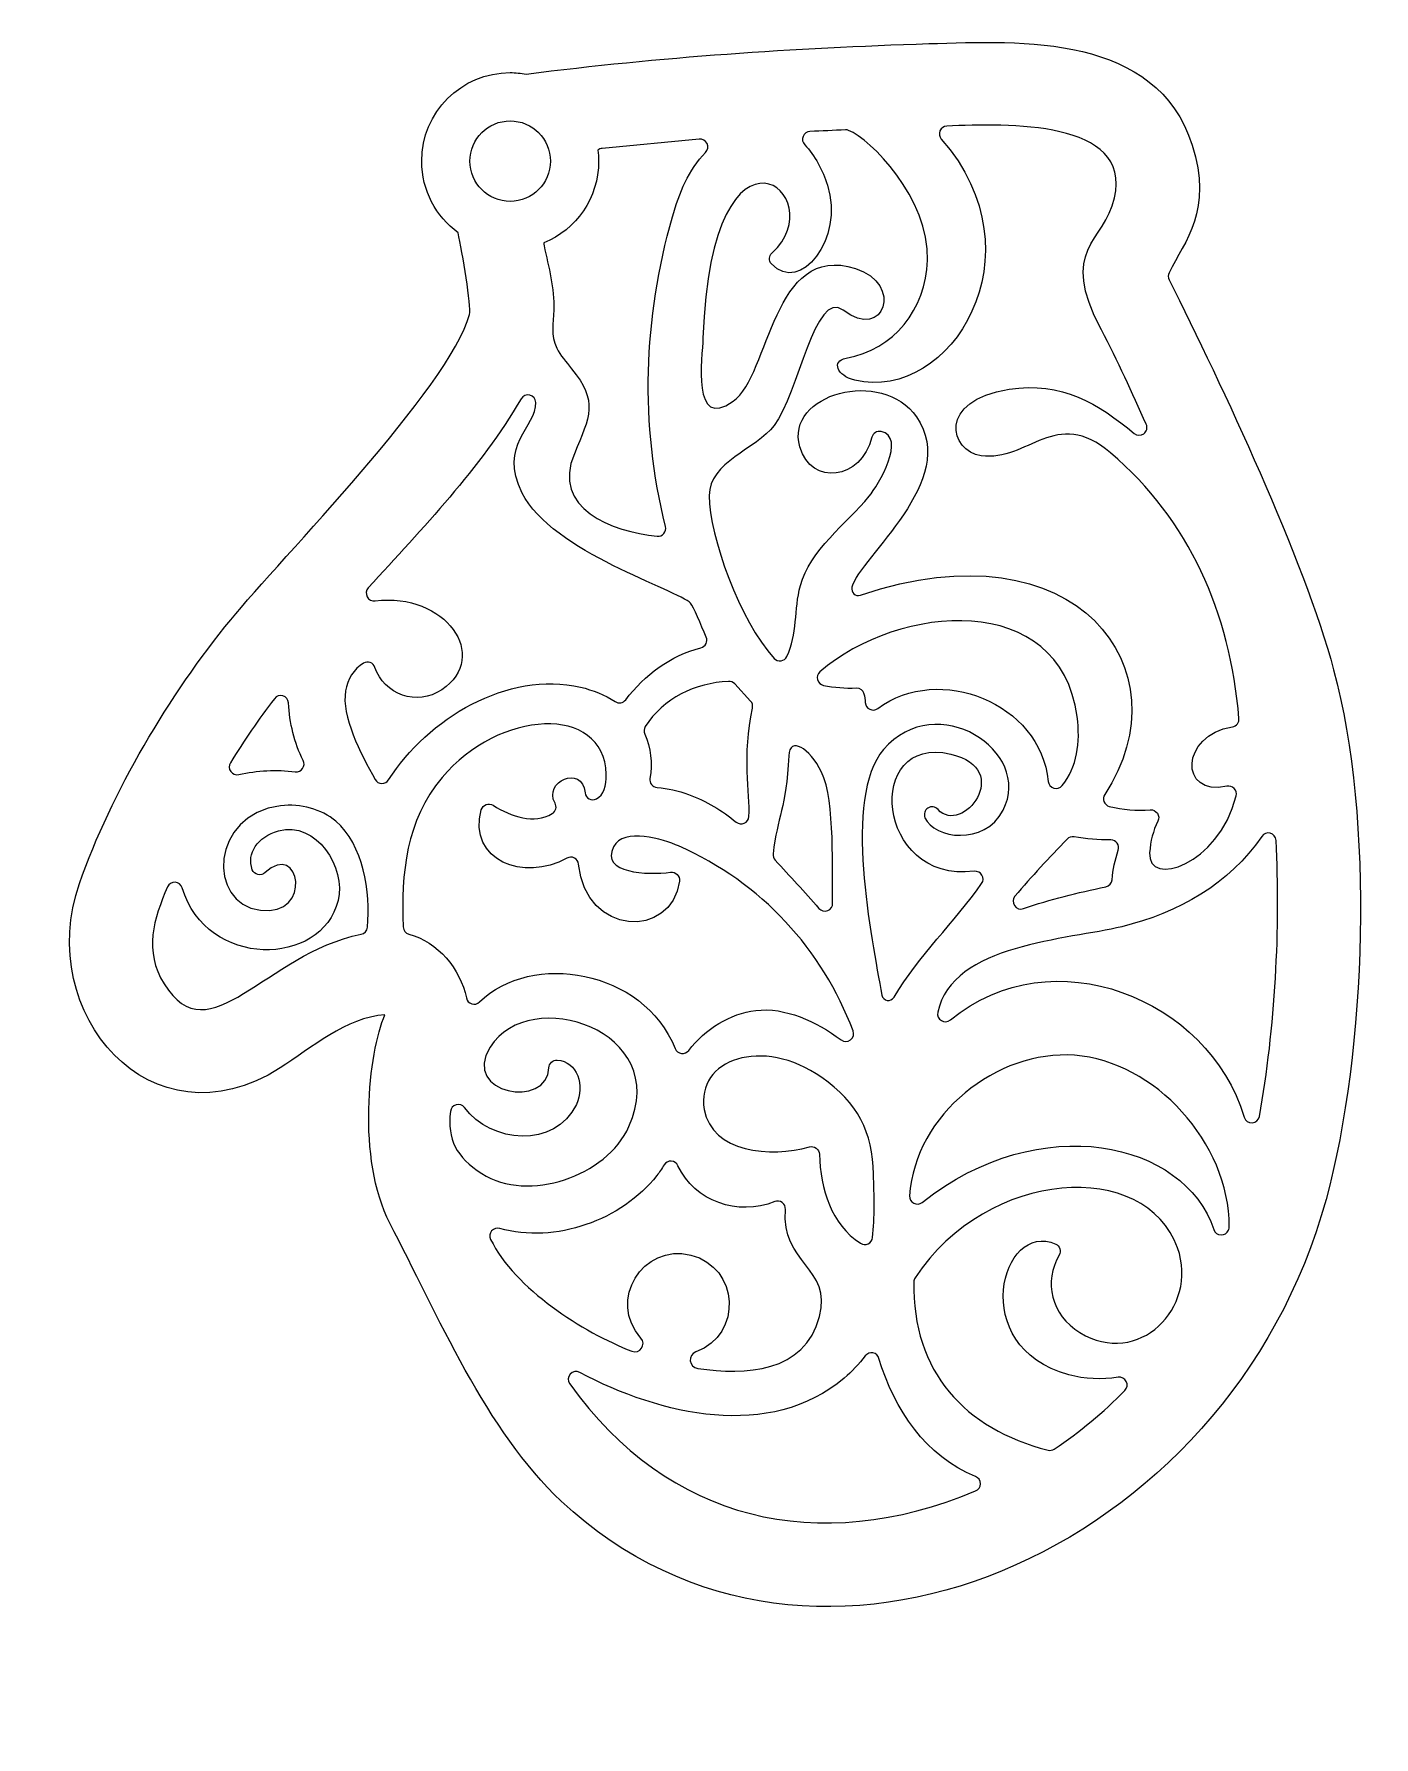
# Model space of a CAD drawing. Header units: centimetres. Extents: x 1 to 127, y -92 to 6.
# Drawn here: x 95.57 to 104.14, y -20.46 to -9.57 of the extents above; entities that cross this region are included whole.
import ezdxf

# ---------------------------------------------------------------- set-up
doc = ezdxf.new("R2010")
doc.units = ezdxf.units.CM
doc.header["$MEASUREMENT"] = 0
doc.layers.add('layer 1', color=7, linetype='Continuous')

msp = doc.modelspace()

# ---------------------------------------------------------------- linework, layer by layer
at = {"layer": 'layer 1', "color": 250}
for points, knots in [([(97.84544, -17.17478), (98.14528, -17.75282), (98.46642, -18.50717), (98.94027, -18.95082), (98.94027, -18.95082), (100.55085, -20.45871), (103.21865, -19.27535), (103.83164, -17.02261), (103.83164, -17.02261), (104.09184, -16.06637), (104.13817, -14.59029), (103.88041, -13.63626), (103.88041, -13.63626), (103.68762, -12.92273), (103.16872, -11.82412), (102.82778, -11.14355), (102.82778, -11.14355), (102.82049, -11.12901), (102.82049, -11.11338), (102.82774, -11.09883), (102.82774, -11.09883), (102.93029, -10.89332), (103.10824, -10.69812), (102.97595, -10.2829), (102.97595, -10.2829), (102.74965, -9.57257), (101.89118, -9.61445), (101.29102, -9.63373), (101.29102, -9.63373), (100.42839, -9.66144), (99.57236, -9.71878), (98.71685, -9.82842), (98.71685, -9.82842), (98.68365, -9.82236), (98.64945, -9.81917), (98.6145, -9.81917), (98.6145, -9.81917), (98.302, -9.81917), (98.04866, -10.0725), (98.04866, -10.38501), (98.04866, -10.38501), (98.04866, -10.57308), (98.14044, -10.73969), (98.28162, -10.84257), (98.28162, -10.84257), (98.30872, -10.96619), (98.3679, -11.31537), (98.3546, -11.36446), (98.3546, -11.36446), (98.22714, -11.83485), (97.14543, -12.92633), (96.82769, -13.31662), (96.82769, -13.31662), (96.43323, -13.80113), (96.0663, -14.41352), (95.86022, -15.00226), (95.86022, -15.00226), (95.56979, -15.83192), (96.31915, -16.70575), (97.14287, -16.18218), (97.14287, -16.18218), (97.3441, -16.05429), (97.56485, -15.85928), (97.81352, -15.84215), (97.81352, -15.84215), (97.71021, -16.08408), (97.63166, -16.76265), (97.84544, -17.17478)], [0, 0, 0, 0, 0.05555556, 0.05555556, 0.05555556, 0.05555556, 0.11111111, 0.11111111, 0.11111111, 0.11111111, 0.16666667, 0.16666667, 0.16666667, 0.16666667, 0.22222222, 0.22222222, 0.22222222, 0.22222222, 0.27777778, 0.27777778, 0.27777778, 0.27777778, 0.33333333, 0.33333333, 0.33333333, 0.33333333, 0.38888889, 0.38888889, 0.38888889, 0.38888889, 0.44444444, 0.44444444, 0.44444444, 0.44444444, 0.5, 0.5, 0.5, 0.5, 0.55555556, 0.55555556, 0.55555556, 0.55555556, 0.61111111, 0.61111111, 0.61111111, 0.61111111, 0.66666667, 0.66666667, 0.66666667, 0.66666667, 0.72222222, 0.72222222, 0.72222222, 0.72222222, 0.77777778, 0.77777778, 0.77777778, 0.77777778, 0.83333333, 0.83333333, 0.83333333, 0.83333333, 0.88888889, 0.88888889, 0.88888889, 0.88888889, 1, 1, 1, 1]), ([(100.79992, -13.10951), (100.84741, -12.91384), (101.49512, -12.42963), (101.21272, -12.02019), (101.21272, -12.02019), (100.99348, -11.70232), (100.36993, -11.87328), (100.46683, -12.21144), (100.46683, -12.21144), (100.5394, -12.4647), (100.85889, -12.4237), (100.92808, -12.15024), (100.92808, -12.15024), (100.93459, -12.12445), (100.96011, -12.10829), (100.98621, -12.11343), (100.98621, -12.11343), (101.15131, -12.14594), (100.96773, -12.45805), (100.90992, -12.5275), (100.90992, -12.5275), (100.76444, -12.7023), (100.52972, -12.87402), (100.47006, -13.09886), (100.47006, -13.09886), (100.42906, -13.25332), (100.45306, -13.40967), (100.38396, -13.55128), (100.38396, -13.55128), (100.37652, -13.56654), (100.36322, -13.57629), (100.34643, -13.5788), (100.34643, -13.5788), (100.32963, -13.58133), (100.31406, -13.5759), (100.30247, -13.5635), (100.30247, -13.5635), (100.07982, -13.32514), (99.88885, -12.78372), (99.88736, -12.52322), (99.88736, -12.52322), (99.88615, -12.30875), (100.18766, -12.2258), (100.30277, -12.07567), (100.30277, -12.07567), (100.45856, -11.87249), (100.56091, -11.20047), (100.74389, -11.33825), (100.74389, -11.33825), (101.00965, -11.53835), (101.13059, -11.169), (100.82198, -11.07119), (100.82198, -11.07119), (100.28945, -10.90239), (100.27944, -11.74937), (100.0407, -11.92011), (100.0407, -11.92011), (99.77216, -12.11215), (99.84312, -11.63845), (99.84732, -11.51678), (99.84732, -11.51678), (99.90075, -9.96814), (100.69496, -10.60611), (100.28935, -10.97112), (100.28935, -10.97112), (100.26841, -10.98995), (100.26697, -11.02188), (100.28622, -11.04246), (100.28622, -11.04246), (100.46944, -11.23845), (100.75077, -10.88279), (100.64392, -10.53894), (100.64392, -10.53894), (100.61423, -10.44338), (100.56394, -10.34994), (100.49782, -10.27995), (100.49782, -10.27995), (100.48409, -10.26543), (100.48031, -10.2455), (100.48776, -10.22696), (100.48776, -10.22696), (100.49521, -10.20844), (100.51173, -10.19665), (100.53168, -10.19566), (100.53168, -10.19566), (100.60743, -10.1919), (100.68322, -10.18842), (100.75901, -10.18518), (100.75901, -10.18518), (100.7659, -10.18489), (100.77185, -10.18581), (100.77832, -10.18817), (100.77832, -10.18817), (100.91666, -10.23881), (101.29623, -10.62499), (101.28278, -11.01859), (101.28278, -11.01859), (101.27199, -11.33443), (101.06787, -11.58918), (100.76271, -11.64438), (100.76271, -11.64438), (100.66861, -11.66141), (100.70239, -11.75779), (100.81765, -11.7852), (100.81765, -11.7852), (101.43249, -11.93146), (102.01827, -10.97809), (101.37132, -10.244), (101.37132, -10.244), (101.35826, -10.2292), (101.35504, -10.20946), (101.36277, -10.19132), (101.36277, -10.19132), (101.37051, -10.17319), (101.3869, -10.16184), (101.40659, -10.16098), (101.40659, -10.16098), (101.79139, -10.14426), (102.59271, -10.11989), (102.47911, -10.61966), (102.47911, -10.61966), (102.41304, -10.91029), (102.11877, -10.93863), (102.3951, -11.46358), (102.3951, -11.46358), (102.50068, -11.66419), (102.59261, -11.8654), (102.6821, -12.0674), (102.6821, -12.0674), (102.69164, -12.08895), (102.68525, -12.1135), (102.6664, -12.12766), (102.6664, -12.12766), (102.64755, -12.14181), (102.62218, -12.1411), (102.60416, -12.12591), (102.60416, -12.12591), (102.37895, -11.93622), (102.13974, -11.79185), (101.80524, -11.84328), (101.80524, -11.84328), (101.34165, -11.91455), (101.42582, -12.24006), (101.62738, -12.26836), (101.62738, -12.26836), (101.9238, -12.30998), (102.10239, -11.95102), (102.45377, -12.24958), (102.45377, -12.24958), (102.95887, -12.6787), (103.21679, -13.26894), (103.27502, -13.94719), (103.27502, -13.94719), (103.27726, -13.97332), (103.25908, -13.99661), (103.23319, -14.00081), (103.23319, -14.00081), (102.89851, -14.05522), (102.89033, -14.44839), (103.19738, -14.3812), (103.19738, -14.3812), (103.21475, -14.37739), (103.23151, -14.3824), (103.24392, -14.39514), (103.24392, -14.39514), (103.25631, -14.40786), (103.26092, -14.42472), (103.25667, -14.44197), (103.25667, -14.44197), (103.14625, -14.89155), (102.68877, -15.02767), (102.70368, -14.80626), (102.70368, -14.80626), (102.70871, -14.73141), (102.72551, -14.66633), (102.75645, -14.60461), (102.75645, -14.60461), (102.76477, -14.58802), (102.76358, -14.56961), (102.75322, -14.55423), (102.75322, -14.55423), (102.74284, -14.53885), (102.72622, -14.53085), (102.70773, -14.53234), (102.70773, -14.53234), (102.61886, -14.5395), (102.53358, -14.53208), (102.44592, -14.50966), (102.44592, -14.50966), (102.42977, -14.50554), (102.41771, -14.49482), (102.41168, -14.47929), (102.41168, -14.47929), (102.40566, -14.46373), (102.40737, -14.4477), (102.41653, -14.43376), (102.41653, -14.43376), (102.93929, -13.63752), (102.23884, -12.6913), (100.85443, -13.1595), (100.85443, -13.1595), (100.82292, -13.17016), (100.79202, -13.14184), (100.79992, -13.10951)], [0, 0, 0, 0, 0.01923077, 0.01923077, 0.01923077, 0.01923077, 0.03846154, 0.03846154, 0.03846154, 0.03846154, 0.05769231, 0.05769231, 0.05769231, 0.05769231, 0.07692308, 0.07692308, 0.07692308, 0.07692308, 0.09615385, 0.09615385, 0.09615385, 0.09615385, 0.11538462, 0.11538462, 0.11538462, 0.11538462, 0.13461538, 0.13461538, 0.13461538, 0.13461538, 0.15384615, 0.15384615, 0.15384615, 0.15384615, 0.17307692, 0.17307692, 0.17307692, 0.17307692, 0.19230769, 0.19230769, 0.19230769, 0.19230769, 0.21153846, 0.21153846, 0.21153846, 0.21153846, 0.23076923, 0.23076923, 0.23076923, 0.23076923, 0.25, 0.25, 0.25, 0.25, 0.26923077, 0.26923077, 0.26923077, 0.26923077, 0.28846154, 0.28846154, 0.28846154, 0.28846154, 0.30769231, 0.30769231, 0.30769231, 0.30769231, 0.32692308, 0.32692308, 0.32692308, 0.32692308, 0.34615385, 0.34615385, 0.34615385, 0.34615385, 0.36538462, 0.36538462, 0.36538462, 0.36538462, 0.38461538, 0.38461538, 0.38461538, 0.38461538, 0.40384615, 0.40384615, 0.40384615, 0.40384615, 0.42307692, 0.42307692, 0.42307692, 0.42307692, 0.44230769, 0.44230769, 0.44230769, 0.44230769, 0.46153846, 0.46153846, 0.46153846, 0.46153846, 0.48076923, 0.48076923, 0.48076923, 0.48076923, 0.5, 0.5, 0.5, 0.5, 0.51923077, 0.51923077, 0.51923077, 0.51923077, 0.53846154, 0.53846154, 0.53846154, 0.53846154, 0.55769231, 0.55769231, 0.55769231, 0.55769231, 0.57692308, 0.57692308, 0.57692308, 0.57692308, 0.59615385, 0.59615385, 0.59615385, 0.59615385, 0.61538462, 0.61538462, 0.61538462, 0.61538462, 0.63461538, 0.63461538, 0.63461538, 0.63461538, 0.65384615, 0.65384615, 0.65384615, 0.65384615, 0.67307692, 0.67307692, 0.67307692, 0.67307692, 0.69230769, 0.69230769, 0.69230769, 0.69230769, 0.71153846, 0.71153846, 0.71153846, 0.71153846, 0.73076923, 0.73076923, 0.73076923, 0.73076923, 0.75, 0.75, 0.75, 0.75, 0.76923077, 0.76923077, 0.76923077, 0.76923077, 0.78846154, 0.78846154, 0.78846154, 0.78846154, 0.80769231, 0.80769231, 0.80769231, 0.80769231, 0.82692308, 0.82692308, 0.82692308, 0.82692308, 0.84615385, 0.84615385, 0.84615385, 0.84615385, 0.86538462, 0.86538462, 0.86538462, 0.86538462, 0.88461538, 0.88461538, 0.88461538, 0.88461538, 0.90384615, 0.90384615, 0.90384615, 0.90384615, 0.92307692, 0.92307692, 0.92307692, 0.92307692, 0.94230769, 0.94230769, 0.94230769, 0.94230769, 0.96153846, 0.96153846, 0.96153846, 0.96153846, 1, 1, 1, 1]), ([(98.6145, -10.64261), (98.75677, -10.64261), (98.87211, -10.52728), (98.87211, -10.38501), (98.87211, -10.38501), (98.87211, -10.24274), (98.75677, -10.12741), (98.6145, -10.12741), (98.6145, -10.12741), (98.47223, -10.12741), (98.3569, -10.24274), (98.3569, -10.38501), (98.3569, -10.38501), (98.3569, -10.52728), (98.47223, -10.64261), (98.6145, -10.64261)], [0, 0, 0, 0, 0.2, 0.2, 0.2, 0.2, 0.4, 0.4, 0.4, 0.4, 0.6, 0.6, 0.6, 0.6, 1, 1, 1, 1]), ([(98.83073, -10.90802), (99.03595, -10.82309), (99.18034, -10.62093), (99.18034, -10.38501), (99.18034, -10.38501), (99.18034, -10.36118), (99.17886, -10.3377), (99.17599, -10.31463), (99.17599, -10.31463), (99.1834, -10.30858), (99.19262, -10.30459), (99.20282, -10.30362), (99.20282, -10.30362), (99.20282, -10.30362), (99.82341, -10.24444), (99.82341, -10.24444), (99.82341, -10.24444), (99.84472, -10.24241), (99.86408, -10.25338), (99.8733, -10.2727), (99.8733, -10.2727), (99.88251, -10.29203), (99.87884, -10.31398), (99.86384, -10.32926), (99.86384, -10.32926), (99.75547, -10.43962), (99.69592, -10.5873), (99.65193, -10.74141), (99.65193, -10.74141), (99.46646, -11.39127), (99.44376, -12.06676), (99.60808, -12.72058), (99.60808, -12.72058), (99.61217, -12.73684), (99.60844, -12.75265), (99.59751, -12.76537), (99.59751, -12.76537), (99.58658, -12.77808), (99.57152, -12.78415), (99.55483, -12.78255), (99.55483, -12.78255), (99.26368, -12.7547), (98.87668, -12.60503), (99.02499, -12.25513), (99.02499, -12.25513), (99.1258, -12.01724), (99.1778, -11.92201), (99.00754, -11.7119), (99.00754, -11.7119), (98.97212, -11.66824), (98.9358, -11.62828), (98.9127, -11.57995), (98.9127, -11.57995), (98.87217, -11.49529), (98.89109, -11.42469), (98.89419, -11.33634), (98.89419, -11.33634), (98.89897, -11.20077), (98.85977, -11.06248), (98.8313, -10.92577), (98.8313, -10.92577), (98.83004, -10.91975), (98.82989, -10.91376), (98.83073, -10.90802)], [0, 0, 0, 0, 0.05882353, 0.05882353, 0.05882353, 0.05882353, 0.11764706, 0.11764706, 0.11764706, 0.11764706, 0.17647059, 0.17647059, 0.17647059, 0.17647059, 0.23529412, 0.23529412, 0.23529412, 0.23529412, 0.29411765, 0.29411765, 0.29411765, 0.29411765, 0.35294118, 0.35294118, 0.35294118, 0.35294118, 0.41176471, 0.41176471, 0.41176471, 0.41176471, 0.47058824, 0.47058824, 0.47058824, 0.47058824, 0.52941176, 0.52941176, 0.52941176, 0.52941176, 0.58823529, 0.58823529, 0.58823529, 0.58823529, 0.64705882, 0.64705882, 0.64705882, 0.64705882, 0.70588235, 0.70588235, 0.70588235, 0.70588235, 0.76470588, 0.76470588, 0.76470588, 0.76470588, 0.82352941, 0.82352941, 0.82352941, 0.82352941, 0.88235294, 0.88235294, 0.88235294, 0.88235294, 1, 1, 1, 1]), ([(99.06455, -13.74773), (98.59933, -13.63865), (98.08505, -13.95009), (97.83717, -14.3404), (97.83717, -14.3404), (97.82748, -14.35565), (97.81175, -14.36405), (97.79369, -14.3636), (97.79369, -14.3636), (97.77564, -14.36313), (97.76035, -14.35396), (97.75145, -14.33825), (97.75145, -14.33825), (97.65693, -14.17136), (97.53444, -13.93064), (97.56182, -13.77177), (97.56182, -13.77177), (97.57423, -13.69976), (97.61508, -13.62993), (97.67671, -13.59383), (97.67671, -13.59383), (97.69016, -13.58595), (97.70496, -13.58469), (97.71956, -13.59016), (97.71956, -13.59016), (97.73416, -13.59565), (97.74447, -13.60635), (97.74941, -13.62113), (97.74941, -13.62113), (97.80715, -13.79376), (98.01827, -13.87192), (98.1767, -13.76478), (98.1767, -13.76478), (98.4917, -13.55174), (98.19811, -13.13816), (97.75074, -13.19603), (97.75074, -13.19603), (97.72956, -13.19878), (97.70986, -13.18853), (97.69998, -13.1696), (97.69998, -13.1696), (97.69011, -13.15067), (97.69294, -13.12869), (97.70726, -13.11288), (97.70726, -13.11288), (98.05564, -12.7285), (98.4211, -12.35298), (98.68495, -11.90372), (98.68495, -11.90372), (98.69641, -11.88422), (98.71855, -11.87499), (98.74047, -11.8806), (98.74047, -11.8806), (98.76237, -11.88621), (98.77738, -11.9049), (98.77808, -11.9275), (98.77808, -11.9275), (98.78294, -12.08448), (98.53727, -12.19768), (98.69173, -12.50698), (98.69173, -12.50698), (98.87933, -12.88262), (99.69255, -13.13054), (99.76862, -13.21125), (99.76862, -13.21125), (99.78736, -13.23113), (99.83473, -13.34995), (99.86798, -13.4277), (99.86798, -13.4277), (99.87392, -13.44161), (99.87353, -13.45595), (99.86683, -13.46952), (99.86683, -13.46952), (99.86012, -13.48309), (99.84896, -13.4921), (99.83429, -13.49583), (99.83429, -13.49583), (99.641, -13.54487), (99.47341, -13.66913), (99.3531, -13.82828), (99.3531, -13.82828), (99.33733, -13.84915), (99.30833, -13.85435), (99.28627, -13.84026), (99.28627, -13.84026), (99.21874, -13.79711), (99.1419, -13.76587), (99.06455, -13.74773)], [0, 0, 0, 0, 0.04347826, 0.04347826, 0.04347826, 0.04347826, 0.08695652, 0.08695652, 0.08695652, 0.08695652, 0.13043478, 0.13043478, 0.13043478, 0.13043478, 0.17391304, 0.17391304, 0.17391304, 0.17391304, 0.2173913, 0.2173913, 0.2173913, 0.2173913, 0.26086957, 0.26086957, 0.26086957, 0.26086957, 0.30434783, 0.30434783, 0.30434783, 0.30434783, 0.34782609, 0.34782609, 0.34782609, 0.34782609, 0.39130435, 0.39130435, 0.39130435, 0.39130435, 0.43478261, 0.43478261, 0.43478261, 0.43478261, 0.47826087, 0.47826087, 0.47826087, 0.47826087, 0.52173913, 0.52173913, 0.52173913, 0.52173913, 0.56521739, 0.56521739, 0.56521739, 0.56521739, 0.60869565, 0.60869565, 0.60869565, 0.60869565, 0.65217391, 0.65217391, 0.65217391, 0.65217391, 0.69565217, 0.69565217, 0.69565217, 0.69565217, 0.73913043, 0.73913043, 0.73913043, 0.73913043, 0.7826087, 0.7826087, 0.7826087, 0.7826087, 0.82608696, 0.82608696, 0.82608696, 0.82608696, 0.86956522, 0.86956522, 0.86956522, 0.86956522, 0.91304348, 0.91304348, 0.91304348, 0.91304348, 1, 1, 1, 1]), ([(102.05552, -14.34978), (102.00362, -13.84767), (101.35836, -13.59287), (100.9652, -13.88399), (100.9652, -13.88399), (100.94998, -13.89526), (100.93112, -13.89713), (100.914, -13.88901), (100.914, -13.88901), (100.8969, -13.88088), (100.8864, -13.86512), (100.8855, -13.84622), (100.8855, -13.84622), (100.8846, -13.82734), (100.88179, -13.80853), (100.87704, -13.79003), (100.87704, -13.79003), (100.87109, -13.76696), (100.85042, -13.75158), (100.82662, -13.75253), (100.82662, -13.75253), (100.75769, -13.75526), (100.68658, -13.75032), (100.61809, -13.73603), (100.61809, -13.73603), (100.599, -13.73204), (100.58477, -13.71846), (100.57989, -13.69958), (100.57989, -13.69958), (100.57502, -13.68072), (100.58085, -13.66195), (100.5956, -13.64921), (100.5956, -13.64921), (101.09847, -13.21496), (102.13023, -13.12543), (102.24, -13.9361), (102.24, -13.9361), (102.26241, -14.1016), (102.23998, -14.26039), (102.14378, -14.37655), (102.14378, -14.37655), (102.13066, -14.3924), (102.11046, -14.39847), (102.09077, -14.39251), (102.09077, -14.39251), (102.07107, -14.38655), (102.05764, -14.37026), (102.05552, -14.34978)], [0, 0, 0, 0, 0.07692308, 0.07692308, 0.07692308, 0.07692308, 0.15384615, 0.15384615, 0.15384615, 0.15384615, 0.23076923, 0.23076923, 0.23076923, 0.23076923, 0.30769231, 0.30769231, 0.30769231, 0.30769231, 0.38461538, 0.38461538, 0.38461538, 0.38461538, 0.46153846, 0.46153846, 0.46153846, 0.46153846, 0.53846154, 0.53846154, 0.53846154, 0.53846154, 0.61538462, 0.61538462, 0.61538462, 0.61538462, 0.69230769, 0.69230769, 0.69230769, 0.69230769, 0.76923077, 0.76923077, 0.76923077, 0.76923077, 0.84615385, 0.84615385, 0.84615385, 0.84615385, 1, 1, 1, 1]), ([(99.75479, -14.43389), (99.69076, -14.41081), (99.62157, -14.3939), (99.55411, -14.3891), (99.55411, -14.3891), (99.53958, -14.38807), (99.52747, -14.38166), (99.51843, -14.37023), (99.51843, -14.37023), (99.50939, -14.35879), (99.50597, -14.34553), (99.50831, -14.33115), (99.50831, -14.33115), (99.52411, -14.23442), (99.51444, -14.13364), (99.475, -14.04746), (99.475, -14.04746), (99.46772, -14.03154), (99.4689, -14.01447), (99.47832, -13.99973), (99.47832, -13.99973), (99.59406, -13.81852), (99.79807, -13.72154), (100.0108, -13.7105), (100.0108, -13.7105), (100.02615, -13.7097), (100.03967, -13.71521), (100.05011, -13.72648), (100.05011, -13.72648), (100.05011, -13.72648), (100.15177, -13.83635), (100.15177, -13.83635), (100.15177, -13.83635), (100.16322, -13.84871), (100.16751, -13.86447), (100.16394, -13.88093), (100.16394, -13.88093), (100.09737, -14.18735), (100.14989, -14.42502), (100.14113, -14.57475), (100.14113, -14.57475), (100.14, -14.59396), (100.12897, -14.60982), (100.11137, -14.61758), (100.11137, -14.61758), (100.09376, -14.62534), (100.0746, -14.62276), (100.05967, -14.61063), (100.05967, -14.61063), (99.96985, -14.53764), (99.87071, -14.47564), (99.75479, -14.43389)], [0, 0, 0, 0, 0.07142857, 0.07142857, 0.07142857, 0.07142857, 0.14285714, 0.14285714, 0.14285714, 0.14285714, 0.21428571, 0.21428571, 0.21428571, 0.21428571, 0.28571429, 0.28571429, 0.28571429, 0.28571429, 0.35714286, 0.35714286, 0.35714286, 0.35714286, 0.42857143, 0.42857143, 0.42857143, 0.42857143, 0.5, 0.5, 0.5, 0.5, 0.57142857, 0.57142857, 0.57142857, 0.57142857, 0.64285714, 0.64285714, 0.64285714, 0.64285714, 0.71428571, 0.71428571, 0.71428571, 0.71428571, 0.78571429, 0.78571429, 0.78571429, 0.78571429, 0.85714286, 0.85714286, 0.85714286, 0.85714286, 1, 1, 1, 1]), ([(97.19659, -13.84871), (97.2039, -13.97761), (97.23407, -14.10289), (97.29102, -14.21676), (97.29102, -14.21676), (97.29951, -14.23372), (97.29806, -14.25264), (97.28706, -14.26809), (97.28706, -14.26809), (97.27608, -14.28355), (97.2587, -14.29116), (97.2399, -14.28873), (97.2399, -14.28873), (97.11981, -14.27323), (96.99756, -14.27997), (96.87913, -14.30639), (96.87913, -14.30639), (96.85912, -14.31085), (96.8395, -14.30337), (96.82757, -14.2867), (96.82757, -14.2867), (96.81564, -14.27002), (96.81487, -14.24904), (96.82555, -14.23154), (96.82555, -14.23154), (96.91198, -14.08982), (97.00625, -13.95368), (97.10683, -13.82129), (97.10683, -13.82129), (97.11975, -13.80429), (97.14085, -13.79747), (97.16127, -13.80371), (97.16127, -13.80371), (97.18169, -13.80995), (97.19538, -13.82738), (97.19659, -13.84871)], [0, 0, 0, 0, 0.1, 0.1, 0.1, 0.1, 0.2, 0.2, 0.2, 0.2, 0.3, 0.3, 0.3, 0.3, 0.4, 0.4, 0.4, 0.4, 0.5, 0.5, 0.5, 0.5, 0.6, 0.6, 0.6, 0.6, 0.7, 0.7, 0.7, 0.7, 0.8, 0.8, 0.8, 0.8, 1, 1, 1, 1]), ([(100.99127, -15.71586), (100.92617, -15.35652), (100.73922, -14.45308), (101.00261, -14.14578), (101.00261, -14.14578), (101.33788, -13.75464), (101.96363, -14.1565), (101.76654, -14.53397), (101.76654, -14.53397), (101.64651, -14.76386), (101.32511, -14.71713), (101.2671, -14.5823), (101.2671, -14.5823), (101.25734, -14.5596), (101.26533, -14.53367), (101.28615, -14.52037), (101.28615, -14.52037), (101.30706, -14.50703), (101.33403, -14.51082), (101.35048, -14.52939), (101.35048, -14.52939), (101.50208, -14.70052), (101.84274, -14.27312), (101.43215, -14.17567), (101.43215, -14.17567), (100.87574, -14.04362), (100.94857, -15.00409), (101.58235, -14.92489), (101.58235, -14.92489), (101.60242, -14.92238), (101.62099, -14.9314), (101.63141, -14.94873), (101.63141, -14.94873), (101.64185, -14.96607), (101.6411, -14.98669), (101.62948, -15.00325), (101.62948, -15.00325), (101.45377, -15.25346), (101.22989, -15.46135), (101.06901, -15.73001), (101.06901, -15.73001), (101.04899, -15.76346), (100.9982, -15.75421), (100.99127, -15.71586)], [0, 0, 0, 0, 0.08333333, 0.08333333, 0.08333333, 0.08333333, 0.16666667, 0.16666667, 0.16666667, 0.16666667, 0.25, 0.25, 0.25, 0.25, 0.33333333, 0.33333333, 0.33333333, 0.33333333, 0.41666667, 0.41666667, 0.41666667, 0.41666667, 0.5, 0.5, 0.5, 0.5, 0.58333333, 0.58333333, 0.58333333, 0.58333333, 0.66666667, 0.66666667, 0.66666667, 0.66666667, 0.75, 0.75, 0.75, 0.75, 0.83333333, 0.83333333, 0.83333333, 0.83333333, 1, 1, 1, 1]), ([(98.33492, -15.73482), (98.29494, -15.54625), (98.15312, -15.37681), (97.96731, -15.32694), (97.96731, -15.32694), (97.94585, -15.32119), (97.93122, -15.30292), (97.93029, -15.28073), (97.93029, -15.28073), (97.91604, -14.93737), (97.94901, -14.6006), (98.17861, -14.32538), (98.17861, -14.32538), (98.53969, -13.89254), (99.21455, -13.85133), (99.22918, -14.30445), (99.22918, -14.30445), (99.23153, -14.37698), (99.21246, -14.43861), (99.16629, -14.46239), (99.16629, -14.46239), (99.15118, -14.47017), (99.13465, -14.47001), (99.11969, -14.46195), (99.11969, -14.46195), (99.10472, -14.45389), (99.0955, -14.44018), (99.09368, -14.42328), (99.09368, -14.42328), (99.07381, -14.23865), (98.82345, -14.35185), (98.90135, -14.48828), (98.90135, -14.48828), (98.91484, -14.5119), (98.90692, -14.54207), (98.88357, -14.55602), (98.88357, -14.55602), (98.7672, -14.62552), (98.62196, -14.57631), (98.50502, -14.50255), (98.50502, -14.50255), (98.49115, -14.49381), (98.47542, -14.4923), (98.46014, -14.49827), (98.46014, -14.49827), (98.44487, -14.50423), (98.43432, -14.51599), (98.43005, -14.53182), (98.43005, -14.53182), (98.3428, -14.85481), (98.70142, -14.99552), (98.97737, -14.84056), (98.97737, -14.84056), (98.99257, -14.83202), (99.00962, -14.83177), (99.02507, -14.83987), (99.02507, -14.83987), (99.04052, -14.84796), (99.05001, -14.86214), (99.05163, -14.87952), (99.05163, -14.87952), (99.09469, -15.33885), (99.64753, -15.36101), (99.69642, -14.98706), (99.69642, -14.98706), (99.6985, -14.97118), (99.69358, -14.95665), (99.68229, -14.94529), (99.68229, -14.94529), (99.67099, -14.93394), (99.65647, -14.92894), (99.64058, -14.93093), (99.64058, -14.93093), (99.49154, -14.94967), (99.19145, -14.93826), (99.27542, -14.76906), (99.27542, -14.76906), (99.33839, -14.64218), (99.5977, -14.72119), (99.69161, -14.76281), (99.69161, -14.76281), (100.22482, -14.99919), (100.60967, -15.42421), (100.8076, -15.94523), (100.8076, -15.94523), (100.8156, -15.96628), (100.80904, -15.98917), (100.79113, -16.0028), (100.79113, -16.0028), (100.7732, -16.01643), (100.74937, -16.01663), (100.73124, -16.00329), (100.73124, -16.00329), (100.56751, -15.88294), (100.3752, -15.79251), (100.1844, -15.8146), (100.1844, -15.8146), (100.02268, -15.8333), (99.86203, -15.93286), (99.75601, -16.07023), (99.75601, -16.07023), (99.74477, -16.08481), (99.72785, -16.09173), (99.7096, -16.08922), (99.7096, -16.08922), (99.69135, -16.08671), (99.67694, -16.07545), (99.67005, -16.05836), (99.67005, -16.05836), (99.46508, -15.54992), (98.74992, -15.43563), (98.41884, -15.76017), (98.41884, -15.76017), (98.40546, -15.77327), (98.38732, -15.77774), (98.36937, -15.77233), (98.36937, -15.77233), (98.35143, -15.76692), (98.3388, -15.75315), (98.33492, -15.73482)], [0, 0, 0, 0, 0.03225806, 0.03225806, 0.03225806, 0.03225806, 0.06451613, 0.06451613, 0.06451613, 0.06451613, 0.09677419, 0.09677419, 0.09677419, 0.09677419, 0.12903226, 0.12903226, 0.12903226, 0.12903226, 0.16129032, 0.16129032, 0.16129032, 0.16129032, 0.19354839, 0.19354839, 0.19354839, 0.19354839, 0.22580645, 0.22580645, 0.22580645, 0.22580645, 0.25806452, 0.25806452, 0.25806452, 0.25806452, 0.29032258, 0.29032258, 0.29032258, 0.29032258, 0.32258065, 0.32258065, 0.32258065, 0.32258065, 0.35483871, 0.35483871, 0.35483871, 0.35483871, 0.38709677, 0.38709677, 0.38709677, 0.38709677, 0.41935484, 0.41935484, 0.41935484, 0.41935484, 0.4516129, 0.4516129, 0.4516129, 0.4516129, 0.48387097, 0.48387097, 0.48387097, 0.48387097, 0.51612903, 0.51612903, 0.51612903, 0.51612903, 0.5483871, 0.5483871, 0.5483871, 0.5483871, 0.58064516, 0.58064516, 0.58064516, 0.58064516, 0.61290323, 0.61290323, 0.61290323, 0.61290323, 0.64516129, 0.64516129, 0.64516129, 0.64516129, 0.67741935, 0.67741935, 0.67741935, 0.67741935, 0.70967742, 0.70967742, 0.70967742, 0.70967742, 0.74193548, 0.74193548, 0.74193548, 0.74193548, 0.77419355, 0.77419355, 0.77419355, 0.77419355, 0.80645161, 0.80645161, 0.80645161, 0.80645161, 0.83870968, 0.83870968, 0.83870968, 0.83870968, 0.87096774, 0.87096774, 0.87096774, 0.87096774, 0.90322581, 0.90322581, 0.90322581, 0.90322581, 0.93548387, 0.93548387, 0.93548387, 0.93548387, 1, 1, 1, 1]), ([(100.58884, -15.16197), (100.49847, -15.05697), (100.40317, -14.95509), (100.30901, -14.85339), (100.30901, -14.85339), (100.29878, -14.84234), (100.29433, -14.82879), (100.29601, -14.81383), (100.29601, -14.81383), (100.3237, -14.56726), (100.37915, -14.5281), (100.39557, -14.1866), (100.39557, -14.1866), (100.40166, -14.06034), (100.53066, -14.13489), (100.60595, -14.29072), (100.60595, -14.29072), (100.69447, -14.47391), (100.67147, -14.94238), (100.67674, -15.12792), (100.67674, -15.12792), (100.67736, -15.14948), (100.66492, -15.1682), (100.6448, -15.17598), (100.6448, -15.17598), (100.6247, -15.18377), (100.60291, -15.17833), (100.58884, -15.16197)], [0, 0, 0, 0, 0.125, 0.125, 0.125, 0.125, 0.25, 0.25, 0.25, 0.25, 0.375, 0.375, 0.375, 0.375, 0.5, 0.5, 0.5, 0.5, 0.625, 0.625, 0.625, 0.625, 0.75, 0.75, 0.75, 0.75, 1, 1, 1, 1]), ([(97.4996, -14.60485), (97.67483, -14.7536), (97.72206, -15.05609), (97.70202, -15.28287), (97.70202, -15.28287), (97.70004, -15.30533), (97.6841, -15.32307), (97.66199, -15.32749), (97.66199, -15.32749), (97.04391, -15.45104), (96.69331, -16.11058), (96.40099, -15.64432), (96.40099, -15.64432), (96.2705, -15.43618), (96.33544, -15.22592), (96.42337, -15.02519), (96.42337, -15.02519), (96.43193, -15.00565), (96.45081, -14.99408), (96.47211, -14.99533), (96.47211, -14.99533), (96.49344, -14.99659), (96.51083, -15.01035), (96.51701, -15.03081), (96.51701, -15.03081), (96.67426, -15.55075), (97.40807, -15.53823), (97.51436, -15.11137), (97.51436, -15.11137), (97.56581, -14.90477), (97.37513, -14.59837), (97.13264, -14.666), (97.13264, -14.666), (96.99918, -14.70322), (96.92707, -14.81131), (96.96558, -14.91454), (96.96558, -14.91454), (96.97161, -14.93073), (96.98427, -14.94185), (97.00109, -14.94577), (97.00109, -14.94577), (97.01792, -14.94969), (97.0342, -14.9453), (97.04676, -14.93342), (97.04676, -14.93342), (97.27025, -14.72263), (97.35718, -15.21688), (97.017, -15.17367), (97.017, -15.17367), (96.67412, -15.13012), (96.69494, -14.56065), (97.14634, -14.50618), (97.14634, -14.50618), (97.27484, -14.49065), (97.40743, -14.52658), (97.4996, -14.60485)], [0, 0, 0, 0, 0.06666667, 0.06666667, 0.06666667, 0.06666667, 0.13333333, 0.13333333, 0.13333333, 0.13333333, 0.2, 0.2, 0.2, 0.2, 0.26666667, 0.26666667, 0.26666667, 0.26666667, 0.33333333, 0.33333333, 0.33333333, 0.33333333, 0.4, 0.4, 0.4, 0.4, 0.46666667, 0.46666667, 0.46666667, 0.46666667, 0.53333333, 0.53333333, 0.53333333, 0.53333333, 0.6, 0.6, 0.6, 0.6, 0.66666667, 0.66666667, 0.66666667, 0.66666667, 0.73333333, 0.73333333, 0.73333333, 0.73333333, 0.8, 0.8, 0.8, 0.8, 0.86666667, 0.86666667, 0.86666667, 0.86666667, 1, 1, 1, 1]), ([(101.34882, -15.82642), (101.43937, -15.38933), (102.18484, -15.3625), (102.52526, -15.27939), (102.52526, -15.27939), (102.88636, -15.19123), (103.21507, -15.00465), (103.42049, -14.70169), (103.42049, -14.70169), (103.43273, -14.68361), (103.4542, -14.67572), (103.47525, -14.68157), (103.47525, -14.68157), (103.49629, -14.68741), (103.51061, -14.70522), (103.5118, -14.72703), (103.5118, -14.72703), (103.54196, -15.28119), (103.50701, -15.93293), (103.40547, -16.49209), (103.40547, -16.49209), (103.40129, -16.51509), (103.3825, -16.53172), (103.35916, -16.53308), (103.35916, -16.53308), (103.33572, -16.53443), (103.31512, -16.51995), (103.3084, -16.49746), (103.3084, -16.49746), (103.08004, -15.7343), (102.07892, -15.3387), (101.42965, -15.8751), (101.42965, -15.8751), (101.41298, -15.88889), (101.39043, -15.89058), (101.37192, -15.87937), (101.37192, -15.87937), (101.35346, -15.86819), (101.34443, -15.84756), (101.34882, -15.82642)], [0, 0, 0, 0, 0.09090909, 0.09090909, 0.09090909, 0.09090909, 0.18181818, 0.18181818, 0.18181818, 0.18181818, 0.27272727, 0.27272727, 0.27272727, 0.27272727, 0.36363636, 0.36363636, 0.36363636, 0.36363636, 0.45454545, 0.45454545, 0.45454545, 0.45454545, 0.54545455, 0.54545455, 0.54545455, 0.54545455, 0.63636364, 0.63636364, 0.63636364, 0.63636364, 0.72727273, 0.72727273, 0.72727273, 0.72727273, 0.81818182, 0.81818182, 0.81818182, 0.81818182, 1, 1, 1, 1]), ([(101.84245, -15.08359), (101.94962, -14.95834), (102.06044, -14.83755), (102.17588, -14.7186), (102.17588, -14.7186), (102.1877, -14.70642), (102.20336, -14.70129), (102.22009, -14.70411), (102.22009, -14.70411), (102.2985, -14.71734), (102.37645, -14.72416), (102.45548, -14.72459), (102.45548, -14.72459), (102.472, -14.72468), (102.48616, -14.732), (102.4958, -14.74541), (102.4958, -14.74541), (102.50545, -14.75882), (102.50786, -14.77458), (102.50269, -14.79027), (102.50269, -14.79027), (102.4824, -14.85176), (102.46951, -14.91401), (102.46349, -14.9792), (102.46349, -14.9792), (102.46145, -15.00127), (102.44602, -15.01875), (102.42437, -15.02347), (102.42437, -15.02347), (102.24234, -15.06322), (102.06799, -15.10203), (101.89732, -15.16318), (101.89732, -15.16318), (101.87568, -15.17094), (101.85232, -15.16342), (101.83927, -15.14449), (101.83927, -15.14449), (101.82622, -15.12556), (101.8275, -15.10106), (101.84245, -15.08359)], [0, 0, 0, 0, 0.09090909, 0.09090909, 0.09090909, 0.09090909, 0.18181818, 0.18181818, 0.18181818, 0.18181818, 0.27272727, 0.27272727, 0.27272727, 0.27272727, 0.36363636, 0.36363636, 0.36363636, 0.36363636, 0.45454545, 0.45454545, 0.45454545, 0.45454545, 0.54545455, 0.54545455, 0.54545455, 0.54545455, 0.63636364, 0.63636364, 0.63636364, 0.63636364, 0.72727273, 0.72727273, 0.72727273, 0.72727273, 0.81818182, 0.81818182, 0.81818182, 0.81818182, 1, 1, 1, 1]), ([(98.48702, -16.04825), (98.7404, -15.64593), (99.65072, -15.94165), (99.3741, -16.55621), (99.3741, -16.55621), (99.23098, -16.87417), (98.73056, -17.04744), (98.43352, -16.8568), (98.43352, -16.8568), (98.26794, -16.75055), (98.21222, -16.63991), (98.23234, -16.46012), (98.23234, -16.46012), (98.23466, -16.43932), (98.24869, -16.42293), (98.26888, -16.41743), (98.26888, -16.41743), (98.28908, -16.41192), (98.30949, -16.41894), (98.32205, -16.4357), (98.32205, -16.4357), (98.49177, -16.66221), (98.89829, -16.70225), (99.03779, -16.41492), (99.03779, -16.41492), (99.09551, -16.29603), (99.04338, -16.13922), (98.91536, -16.13204), (98.91536, -16.13204), (98.9013, -16.13125), (98.88892, -16.13572), (98.87858, -16.14529), (98.87858, -16.14529), (98.86824, -16.15487), (98.86286, -16.16689), (98.86258, -16.18098), (98.86258, -16.18098), (98.85727, -16.44391), (98.29597, -16.35199), (98.48702, -16.04825)], [0, 0, 0, 0, 0.09090909, 0.09090909, 0.09090909, 0.09090909, 0.18181818, 0.18181818, 0.18181818, 0.18181818, 0.27272727, 0.27272727, 0.27272727, 0.27272727, 0.36363636, 0.36363636, 0.36363636, 0.36363636, 0.45454545, 0.45454545, 0.45454545, 0.45454545, 0.54545455, 0.54545455, 0.54545455, 0.54545455, 0.63636364, 0.63636364, 0.63636364, 0.63636364, 0.72727273, 0.72727273, 0.72727273, 0.72727273, 0.81818182, 0.81818182, 0.81818182, 0.81818182, 1, 1, 1, 1]), ([(99.85551, -16.44761), (99.79955, -16.12987), (100.22658, -15.9749), (100.60758, -16.24272), (100.60758, -16.24272), (100.83655, -16.40366), (100.9326, -16.59177), (100.93827, -16.86189), (100.93827, -16.86189), (100.94113, -16.99776), (100.94795, -17.13611), (100.93165, -17.26686), (100.93165, -17.26686), (100.92946, -17.28441), (100.91925, -17.29845), (100.90323, -17.30595), (100.90323, -17.30595), (100.88722, -17.31345), (100.8699, -17.31231), (100.85502, -17.30276), (100.85502, -17.30276), (100.66548, -17.18117), (100.6005, -16.9565), (100.5917, -16.7332), (100.5917, -16.7332), (100.59107, -16.71743), (100.58398, -16.70411), (100.57124, -16.69479), (100.57124, -16.69479), (100.55849, -16.68548), (100.54365, -16.68277), (100.52843, -16.68697), (100.52843, -16.68697), (100.28006, -16.75551), (99.90396, -16.72289), (99.85551, -16.44761)], [0, 0, 0, 0, 0.1, 0.1, 0.1, 0.1, 0.2, 0.2, 0.2, 0.2, 0.3, 0.3, 0.3, 0.3, 0.4, 0.4, 0.4, 0.4, 0.5, 0.5, 0.5, 0.5, 0.6, 0.6, 0.6, 0.6, 0.7, 0.7, 0.7, 0.7, 0.8, 0.8, 0.8, 0.8, 1, 1, 1, 1]), ([(101.16845, -16.99892), (101.20284, -16.47668), (101.7294, -16.06465), (102.2236, -16.10125), (102.2236, -16.10125), (102.73582, -16.13918), (103.21325, -16.65908), (103.21287, -17.19684), (103.21287, -17.19684), (103.21286, -17.20337), (103.2118, -17.20894), (103.20942, -17.21502), (103.20942, -17.21502), (103.20903, -17.216), (103.20864, -17.21698), (103.20826, -17.21796), (103.20826, -17.21796), (103.20043, -17.23792), (103.18185, -17.25024), (103.16041, -17.24968), (103.16041, -17.24968), (103.13894, -17.24912), (103.12103, -17.23579), (103.11428, -17.2154), (103.11428, -17.2154), (102.92799, -16.65305), (102.00806, -16.44132), (101.24939, -17.04139), (101.24939, -17.04139), (101.23353, -17.05395), (101.21297, -17.05588), (101.19507, -17.04646), (101.19507, -17.04646), (101.17719, -17.03705), (101.16712, -17.01907), (101.16845, -16.99892)], [0, 0, 0, 0, 0.1, 0.1, 0.1, 0.1, 0.2, 0.2, 0.2, 0.2, 0.3, 0.3, 0.3, 0.3, 0.4, 0.4, 0.4, 0.4, 0.5, 0.5, 0.5, 0.5, 0.6, 0.6, 0.6, 0.6, 0.7, 0.7, 0.7, 0.7, 0.8, 0.8, 0.8, 0.8, 1, 1, 1, 1]), ([(101.20371, -17.5228), (101.67004, -16.81983), (102.68035, -16.76299), (102.88248, -17.33242), (102.88248, -17.33242), (103.01945, -17.71827), (102.629, -18.1004), (102.25796, -17.87406), (102.25796, -17.87406), (102.07205, -17.76065), (102.02572, -17.54844), (102.12545, -17.37866), (102.12545, -17.37866), (102.1329, -17.36597), (102.13445, -17.35219), (102.12998, -17.33816), (102.12998, -17.33816), (102.12551, -17.32413), (102.11629, -17.31377), (102.10288, -17.30772), (102.10288, -17.30772), (101.75931, -17.15281), (101.52985, -17.96291), (102.1865, -18.14376), (102.1865, -18.14376), (102.2894, -18.1721), (102.39679, -18.17456), (102.5026, -18.15945), (102.5026, -18.15945), (102.52421, -18.15636), (102.54446, -18.16692), (102.5543, -18.18639), (102.5543, -18.18639), (102.56416, -18.20586), (102.56065, -18.22843), (102.54537, -18.244), (102.54537, -18.244), (102.40806, -18.38389), (102.25701, -18.50949), (102.09394, -18.61825), (102.09394, -18.61825), (102.08176, -18.62637), (102.06817, -18.62872), (102.05398, -18.62515), (102.05398, -18.62515), (101.5219, -18.49128), (101.18527, -18.12291), (101.1954, -17.54958), (101.1954, -17.54958), (101.19557, -17.53962), (101.1982, -17.5311), (101.20371, -17.5228)], [0, 0, 0, 0, 0.07142857, 0.07142857, 0.07142857, 0.07142857, 0.14285714, 0.14285714, 0.14285714, 0.14285714, 0.21428571, 0.21428571, 0.21428571, 0.21428571, 0.28571429, 0.28571429, 0.28571429, 0.28571429, 0.35714286, 0.35714286, 0.35714286, 0.35714286, 0.42857143, 0.42857143, 0.42857143, 0.42857143, 0.5, 0.5, 0.5, 0.5, 0.57142857, 0.57142857, 0.57142857, 0.57142857, 0.64285714, 0.64285714, 0.64285714, 0.64285714, 0.71428571, 0.71428571, 0.71428571, 0.71428571, 0.78571429, 0.78571429, 0.78571429, 0.78571429, 0.85714286, 0.85714286, 0.85714286, 0.85714286, 1, 1, 1, 1]), ([(99.55165, -16.87029), (99.5687, -16.84834), (99.58462, -16.82538), (99.59933, -16.80158), (99.59933, -16.80158), (99.60925, -16.78553), (99.62596, -16.77686), (99.64478, -16.77796), (99.64478, -16.77796), (99.66361, -16.77905), (99.6792, -16.78962), (99.68718, -16.80671), (99.68718, -16.80671), (99.79411, -17.03553), (100.06916, -17.13172), (100.30596, -17.03662), (100.30596, -17.03662), (100.32254, -17.02996), (100.33999, -17.03218), (100.35435, -17.04282), (100.35435, -17.04282), (100.3687, -17.05344), (100.37593, -17.06946), (100.37442, -17.08726), (100.37442, -17.08726), (100.34553, -17.42639), (100.67488, -17.46246), (100.59334, -17.77032), (100.59334, -17.77032), (100.49723, -18.13323), (100.11837, -18.14627), (99.81375, -18.10324), (99.81375, -18.10324), (99.75687, -18.0952), (99.74856, -18.01643), (99.80253, -17.9967), (99.80253, -17.9967), (100.10236, -17.8872), (100.07963, -17.45578), (99.76997, -17.37837), (99.76997, -17.37837), (99.46029, -17.30098), (99.23725, -17.67094), (99.45029, -17.90866), (99.45029, -17.90866), (99.48723, -17.9499), (99.44364, -18.01292), (99.39204, -17.99283), (99.39204, -17.99283), (99.08059, -17.87171), (98.64418, -17.59326), (98.48948, -17.27792), (98.48948, -17.27792), (98.48056, -17.25975), (98.48305, -17.23927), (98.49604, -17.22376), (98.49604, -17.22376), (98.50904, -17.20825), (98.52878, -17.20223), (98.54822, -17.20784), (98.54822, -17.20784), (98.89991, -17.30923), (99.33127, -17.15395), (99.55165, -16.87029)], [0, 0, 0, 0, 0.05882353, 0.05882353, 0.05882353, 0.05882353, 0.11764706, 0.11764706, 0.11764706, 0.11764706, 0.17647059, 0.17647059, 0.17647059, 0.17647059, 0.23529412, 0.23529412, 0.23529412, 0.23529412, 0.29411765, 0.29411765, 0.29411765, 0.29411765, 0.35294118, 0.35294118, 0.35294118, 0.35294118, 0.41176471, 0.41176471, 0.41176471, 0.41176471, 0.47058824, 0.47058824, 0.47058824, 0.47058824, 0.52941176, 0.52941176, 0.52941176, 0.52941176, 0.58823529, 0.58823529, 0.58823529, 0.58823529, 0.64705882, 0.64705882, 0.64705882, 0.64705882, 0.70588235, 0.70588235, 0.70588235, 0.70588235, 0.76470588, 0.76470588, 0.76470588, 0.76470588, 0.82352941, 0.82352941, 0.82352941, 0.82352941, 0.88235294, 0.88235294, 0.88235294, 0.88235294, 1, 1, 1, 1]), ([(100.75028, -18.16521), (100.80027, -18.12303), (100.8453, -18.07482), (100.88531, -18.02267), (100.88531, -18.02267), (100.89707, -18.00735), (100.91521, -18.00041), (100.93419, -18.00396), (100.93419, -18.00396), (100.95318, -18.00752), (100.96758, -18.02057), (100.97299, -18.03911), (100.97299, -18.03911), (101.06775, -18.36381), (101.27551, -18.6678), (101.5899, -18.79369), (101.5899, -18.79369), (101.60916, -18.80141), (101.62118, -18.81904), (101.62132, -18.83979), (101.62132, -18.83979), (101.62145, -18.86053), (101.60968, -18.87832), (101.59053, -18.88629), (101.59053, -18.88629), (100.58276, -19.30583), (99.62581, -19.0817), (98.99555, -18.20178), (98.99555, -18.20178), (98.98186, -18.18269), (98.98309, -18.15745), (98.99854, -18.13975), (98.99854, -18.13975), (99.01402, -18.122), (99.03895, -18.11742), (99.05974, -18.12849), (99.05974, -18.12849), (99.57664, -18.4039), (100.27644, -18.56496), (100.75028, -18.16521)], [0, 0, 0, 0, 0.09090909, 0.09090909, 0.09090909, 0.09090909, 0.18181818, 0.18181818, 0.18181818, 0.18181818, 0.27272727, 0.27272727, 0.27272727, 0.27272727, 0.36363636, 0.36363636, 0.36363636, 0.36363636, 0.45454545, 0.45454545, 0.45454545, 0.45454545, 0.54545455, 0.54545455, 0.54545455, 0.54545455, 0.63636364, 0.63636364, 0.63636364, 0.63636364, 0.72727273, 0.72727273, 0.72727273, 0.72727273, 0.81818182, 0.81818182, 0.81818182, 0.81818182, 1, 1, 1, 1])]:
    msp.add_open_spline(points, degree=3, knots=knots, dxfattribs=at)

doc.saveas('drawing.dxf')
